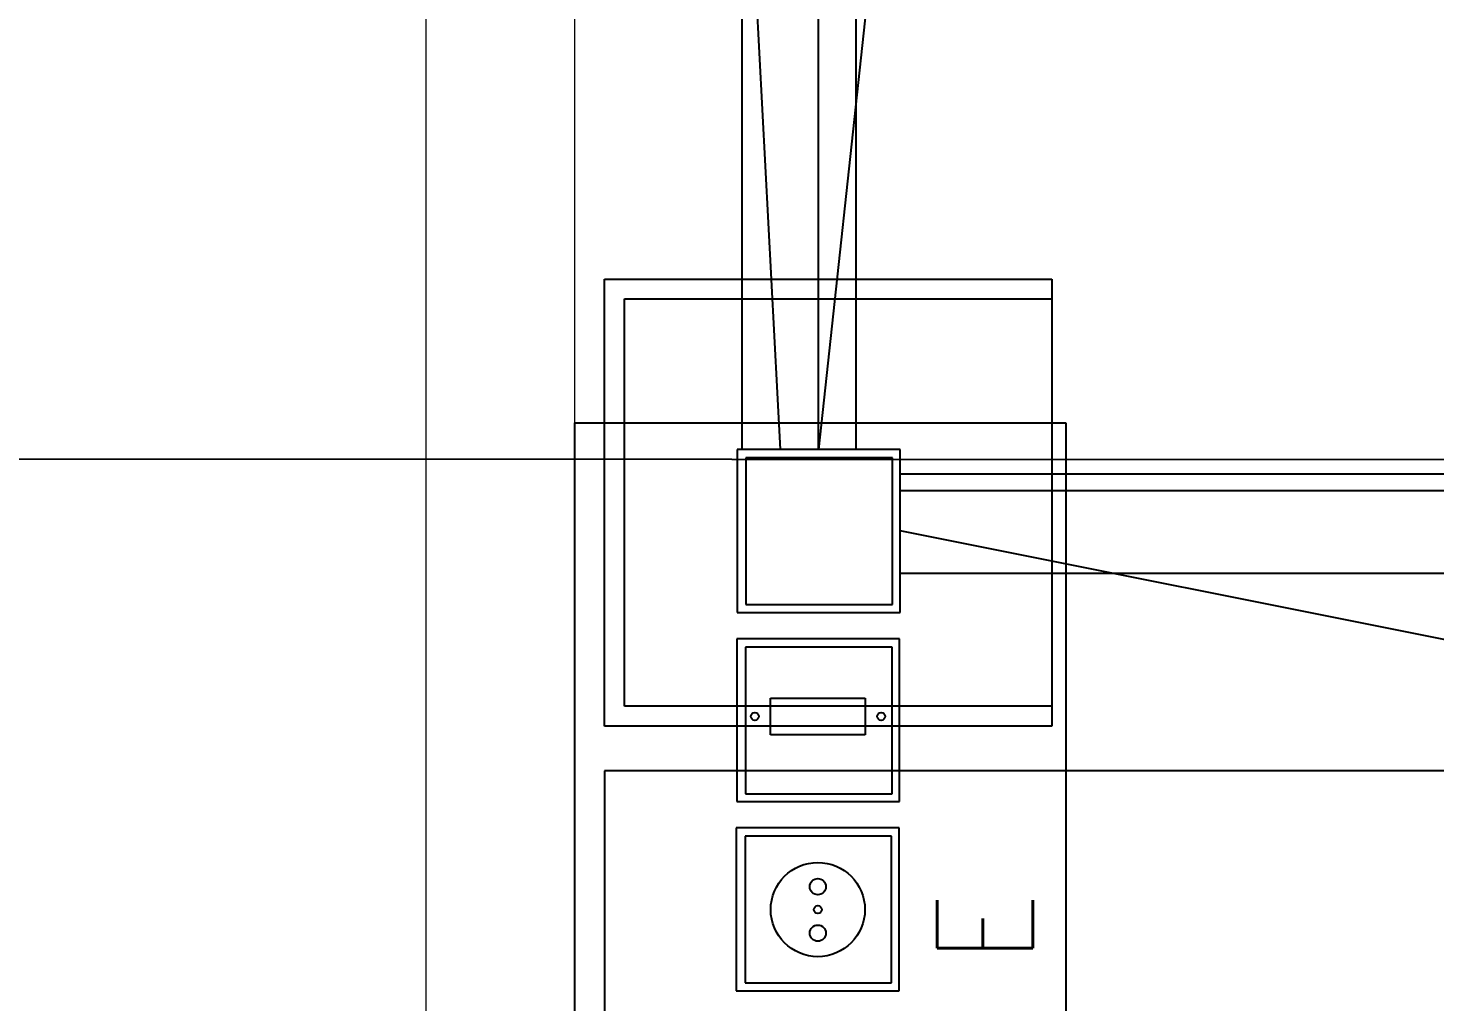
# Model space of a CAD drawing. Header units: inches. Extents: x 567429 to 582707, y 126347 to 133675.
# Drawn here: x 577213 to 577354.5, y 129215.9 to 129314 of the extents above; entities that cross this region are included whole.
import ezdxf

# ---------------------------------------------------------------- set-up
doc = ezdxf.new("R2010")
doc.units = ezdxf.units.IN
doc.header["$MEASUREMENT"] = 0
for name, color, linetype in [('BORD', 3, 'Continuous'), ('COMPUTER WIRE', 4, 'Continuous'), ('FIRE WIRE', 4, 'Continuous'), ('mobl', 11, 'Continuous'), ('NURSE CALL WIRE', 4, 'Continuous'), ('SOCKET WIRE', 4, 'Continuous'), ('TEL WIRE', 4, 'Continuous'), ('wall kanaf', 4, 'Continuous')]:
    doc.layers.add(name, color=color, linetype=linetype)
doc.styles.add('ROMANS', font='romans.shx')

# ---------------------------------------------------------------- blocks, each defined once
blk = doc.blocks.new('BOARD1')
at = {"layer": 'BORD', "color": 4}
for p, q in [((-77.35, 2.64), (98.93, 2.64)), ((98.93, 2.64), (98.93, -51.78)), ((98.93, -51.78), (-77.35, -51.78))]:
    blk.add_line(p, q, dxfattribs=at)
at = {"layer": 'BORD'}
for p, q in [((35.97, -15.26), (35.97, -33.33)), ((54.03, -15.26), (35.97, -15.26)), ((54.03, -33.33), (54.03, -15.26)), ((56.95, -15.31), (56.95, -33.37)), ((75.01, -15.31), (56.95, -15.31)), ((75.01, -33.37), (75.01, -15.31)), ((77.93, -15.35), (77.93, -33.42)), ((96, -15.35), (77.93, -15.35)), ((96, -33.42), (96, -15.35)), ((36.84, -16.23), (36.84, -32.48)), ((53.1, -16.23), (36.84, -16.23)), ((53.1, -32.48), (53.1, -16.23)), ((57.82, -16.27), (57.82, -32.53)), ((74.08, -16.27), (57.82, -16.27)), ((74.08, -32.53), (74.08, -16.27)), ((78.81, -16.32), (78.81, -32.57)), ((95.06, -16.32), (78.81, -16.32)), ((95.06, -32.57), (95.06, -16.32)), ((36.84, -32.48), (53.1, -32.48)), ((57.82, -32.53), (74.08, -32.53)), ((78.81, -32.57), (95.06, -32.57)), ((35.97, -33.33), (54.03, -33.33)), ((56.95, -33.37), (75.01, -33.37)), ((77.93, -33.42), (96, -33.42))]:
    blk.add_line(p, q, dxfattribs=at)
at = {"layer": 'BORD', "color": 30}
for p, q in [((64.36, -29.54), (64.36, -19.07)), ((64.36, -19.07), (68.41, -19.07)), ((68.41, -19.07), (68.41, -29.54)), ((68.41, -29.54), (64.36, -29.54))]:
    blk.add_line(p, q, dxfattribs=at)
for centre, radius in [((66.39, -17.32), 0.437), ((44.97, -24.3), 5.22), ((44.97, -24.3), 0.442), ((66.39, -31.32), 0.437)]:
    blk.add_circle(centre, radius, dxfattribs=at)
at = {"layer": 'BORD', "color": 2}
for centre in [(42.36, -24.3), (47.51, -24.3)]:
    blk.add_circle(centre, 0.9, dxfattribs=at)
at = {"layer": 'BORD', "color": 2, "style": 'ROMANS', "width": 0.9}
blk.add_text('E', height=10.64, dxfattribs=at).set_placement((39.05, -48.15))

msp = doc.modelspace()

# ---------------------------------------------------------------- linework, layer by layer
at = {"layer": 'COMPUTER WIRE'}
msp.add_line((577292.52, 129271.55), (577292.52, 129952.76), dxfattribs=at)
at = {"layer": 'FIRE WIRE'}
msp.add_line((577141.64, 129270.66, 0), (577411.06, 129270.51), dxfattribs=at)
at = {"layer": 'mobl', "color": 15}
for p, q in [((577270.99, 129288.7), (577315.99, 129288.7)), ((577270.99, 129243.7), (577270.99, 129288.7)), ((577315.99, 129288.7), (577315.99, 129243.7)), ((577272.99, 129286.7), (577315.99, 129286.7)), ((577272.99, 129245.7), (577272.99, 129286.7)), ((577315.99, 129245.7), (577272.99, 129245.7)), ((577315.99, 129243.7), (577270.99, 129243.7)), ((577470.99, 129239.2), (577270.99, 129239.2)), ((577270.99, 129239.2), (577270.99, 129149.2))]:
    msp.add_line(p, q, dxfattribs=at)
at = {"layer": 'NURSE CALL WIRE'}
for p, q in [((577284.84, 129271.55), (577284.84, 129712.01)), ((577296.32, 129271.55), (577296.32, 129701.12)), ((577300.72, 129269.1), (577400.86, 129269.1)), ((577300.72, 129259.09), (577588.42, 129259.09))]:
    msp.add_line(p, q, dxfattribs=at)
at = {"layer": 'SOCKET WIRE'}
for p, q in [((577318.03, 129508.41), (577292.52, 129271.55)), ((577288.69, 129271.55), (577282.85, 129381.55)), ((577300.72, 129267.42), (577574.8, 129267.42)), ((577570.58, 129209.36), (577300.72, 129263.35))]:
    msp.add_line(p, q, dxfattribs=at)
at = {"layer": 'TEL WIRE'}
msp.add_line((577292.52, 129271.55), (577292.52, 129952.76), dxfattribs=at)
at = {"layer": 'wall kanaf', "color": 15, "lineweight": 20, "ltscale": 0.1}
for p, q in [((577252.99, 129757.79), (577252.99, 129020.79)), ((577267.99, 129070.29), (577267.99, 129493.29))]:
    msp.add_line(p, q, dxfattribs=at)

# ---------------------------------------------------------------- block references
at = {"layer": 'BORD', "ltscale": 5, "xscale": 0.9077507259660533, "yscale": 0.9077507259660533, "zscale": 0.9077507259660533, "rotation": 90.00288558390875}
msp.add_blockref('BOARD1', (577270.39, 129184.41), dxfattribs=at)

doc.saveas('drawing.dxf')
